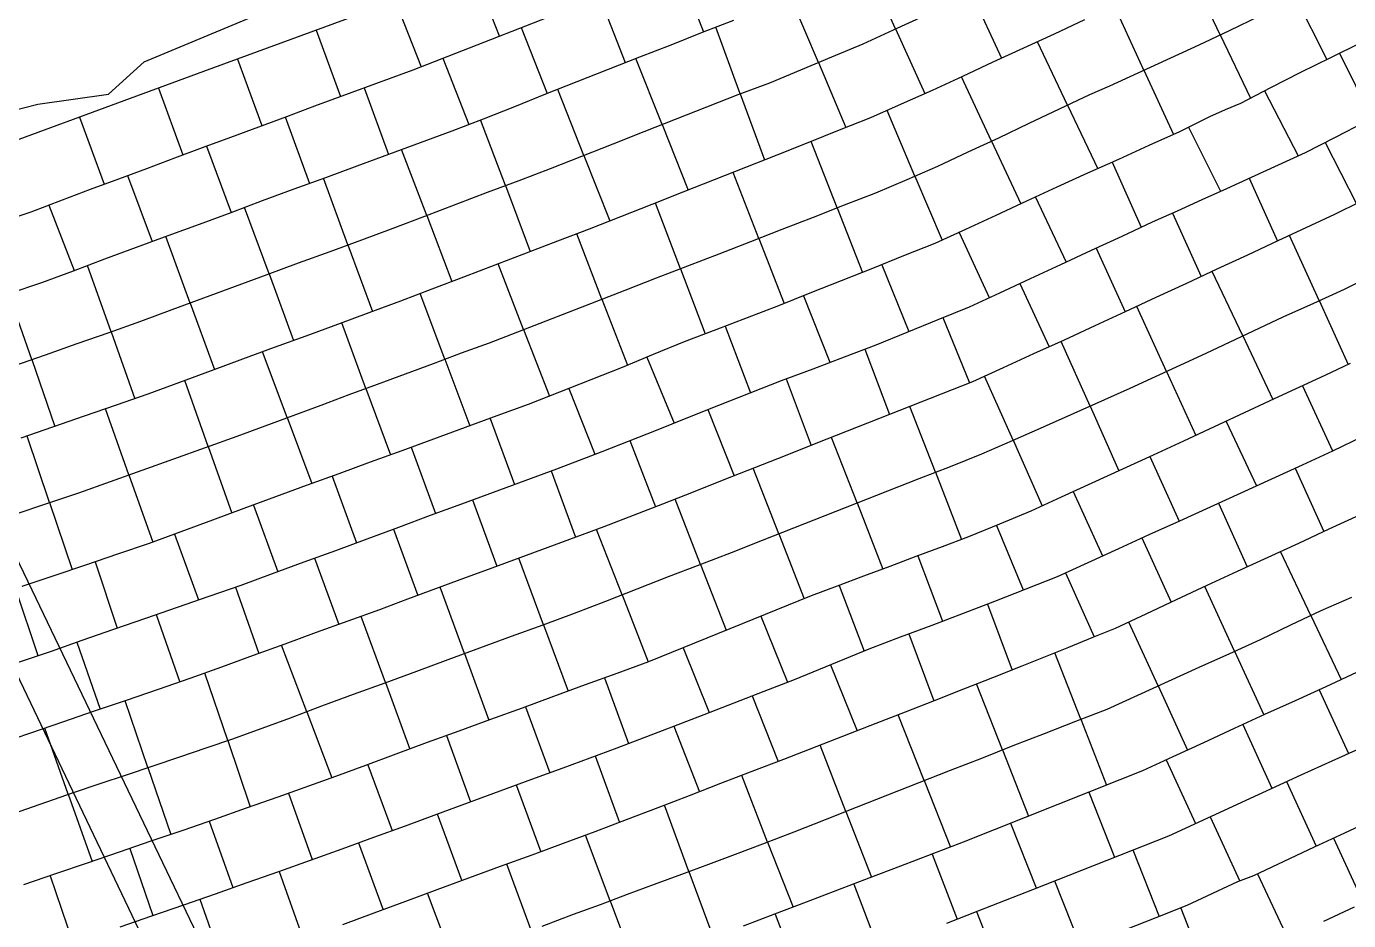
# Model space of a CAD drawing. Extents: x 720124 to 720679, y 1579628 to 1580856.
# Drawn here: x 720422.4 to 720501.1, y 1579978 to 1580031.1 of the extents above; entities that cross this region are included whole.
import ezdxf

# ---------------------------------------------------------------- set-up
doc = ezdxf.new("R2010")
doc.units = 0
doc.layers.add('10016_0502_PANTES', color=7, linetype='Continuous')
doc.layers.add('AGROCAD PLL', color=7, linetype='Continuous')
doc.layers.add('GT01-0010016-0502', color=30, linetype='Continuous', lineweight=25)

msp = doc.modelspace()

# ---------------------------------------------------------------- linework, layer by layer
at = {"layer": '10016_0502_PANTES'}
for points in [[(720472.028, 1579894.806), (720461.979, 1579915.288), (720459.435, 1579920.637), (720452.754, 1579934.684), (720450.035, 1579940.446), (720440.164, 1579961.362), (720422.782, 1579997.614), (720413.959, 1580015.893), (720411.556, 1580021.058), (720410.658, 1580022.99), (720411.56, 1580023.539), (720423.125, 1580026.498), (720427.325, 1580027.091), (720429.446, 1580029.016), (720435.871, 1580031.685), (720451.288, 1580036.663), (720455.62, 1580037.738), (720458.889, 1580040.161), (720471.068, 1580045.375), (720475.339, 1580046.366), (720477.38, 1580049.078), (720503.564, 1580061.287)], [(720375.592, 1580011.014), (720392.756, 1580016.539), (720406.527, 1580020.882), (720407.988, 1580021.366), (720408.215, 1580021.441), (720409.928, 1580017.604), (720424.761, 1579986.557), (720434.958, 1579965.213), (720439.727, 1579955.232), (720464.735, 1579902.02)]]:
    msp.add_lwpolyline(points, dxfattribs=at)
at = {"layer": 'AGROCAD PLL', "color": 3, "true_color": 0x00ff00}
for points in [[(720449.022, 1580034.459), (720450.558, 1580030.55)], [(720461.163, 1580034.716), (720462.703, 1580030.796)], [(720474.115, 1580030.966), (720472.385, 1580034.781)], [(720493.424, 1580030.622), (720491.623, 1580034.416)], [(720444.368, 1580032.631), (720445.904, 1580028.722)], [(720456.509, 1580032.888), (720458.049, 1580028.967)], [(720469.531, 1580028.97), (720467.904, 1580032.806)], [(720478.662, 1580033.046), (720480.419, 1580029.222)], [(720478.662, 1580033.046), (720480.419, 1580029.222)], [(720488.888, 1580028.518), (720487.136, 1580032.328)], [(720451.855, 1580031.06), (720453.399, 1580027.128)], [(720464.889, 1580027.116), (720463.433, 1580031.08)], [(720474.115, 1580030.966), (720475.857, 1580027.124)], [(720474.115, 1580030.966), (720475.857, 1580027.124)], [(720439.678, 1580030.898), (720441.125, 1580026.958)], [(720484.34, 1580026.442), (720482.551, 1580030.21)], [(720493.424, 1580030.622), (720495.214, 1580026.851)], [(720493.424, 1580030.622), (720495.214, 1580026.851)], [(720434.985, 1580029.175), (720436.435, 1580025.225)], [(720447.201, 1580029.231), (720448.748, 1580025.294)], [(720460.234, 1580025.29), (720458.682, 1580029.217)], [(720469.531, 1580028.97), (720471.168, 1580025.111)], [(720469.531, 1580028.97), (720471.168, 1580025.111)], [(720479.82, 1580024.304), (720478.033, 1580028.118)], [(720488.888, 1580028.518), (720490.647, 1580024.693)], [(720488.888, 1580028.518), (720490.647, 1580024.693)], [(720430.291, 1580027.451), (720431.749, 1580023.48)], [(720442.522, 1580027.47), (720443.973, 1580023.514)], [(720455.584, 1580023.452), (720454.032, 1580027.379)], [(720464.889, 1580027.116), (720466.335, 1580023.18)], [(720464.889, 1580027.116), (720466.335, 1580023.18)], [(720484.34, 1580026.442), (720486.135, 1580022.661)], [(720484.34, 1580026.442), (720486.135, 1580022.661)], [(720437.832, 1580025.738), (720439.281, 1580021.792)], [(720450.918, 1580021.656), (720449.45, 1580025.568)], [(720475.274, 1580022.224), (720473.618, 1580026.128)], [(720460.234, 1580025.29), (720461.779, 1580021.383)], [(720460.234, 1580025.29), (720461.779, 1580021.383)], [(720491.545, 1580025.123), (720493.44, 1580021.326)], [(720433.145, 1580023.996), (720434.615, 1580020.065)], [(720433.145, 1580023.996), (720434.615, 1580020.065)], [(720470.646, 1580020.334), (720469.107, 1580024.286)], [(720446.244, 1580019.88), (720444.749, 1580023.801)], [(720455.584, 1580023.452), (720457.126, 1580019.554)], [(720455.584, 1580023.452), (720457.126, 1580019.554)], [(720465.987, 1580018.52), (720464.461, 1580022.437)], [(720486.998, 1580023.045), (720488.719, 1580019.177)], [(720428.459, 1580022.252), (720429.923, 1580018.335)], [(720441.558, 1580018.138), (720440.106, 1580022.09)], [(720450.918, 1580021.656), (720452.391, 1580017.731)], [(720450.918, 1580021.656), (720452.391, 1580017.731)], [(720423.776, 1580020.499), (720425.289, 1580016.616)], [(720436.867, 1580016.407), (720435.406, 1580020.361)], [(720461.325, 1580016.712), (720459.837, 1580020.615)], [(720446.244, 1580019.88), (720447.741, 1580015.954)], [(720446.244, 1580019.88), (720447.741, 1580015.954)], [(720432.175, 1580014.679), (720430.723, 1580018.631)], [(720456.661, 1580014.91), (720455.159, 1580018.787)], [(720465.987, 1580018.52), (720467.493, 1580014.651)], [(720465.987, 1580018.52), (720467.493, 1580014.651)], [(720441.558, 1580018.138), (720443.015, 1580014.171)], [(720441.558, 1580018.138), (720443.015, 1580014.171)], [(720486.037, 1580017.937), (720487.774, 1580014.157)], [(720486.037, 1580017.937), (720487.774, 1580014.157)], [(720427.476, 1580012.97), (720426.075, 1580016.911)], [(720451.999, 1580013.104), (720450.488, 1580017.002)], [(720436.867, 1580016.407), (720438.329, 1580012.449)], [(720436.867, 1580016.407), (720438.329, 1580012.449)], [(720494.767, 1580012.72), (720492.947, 1580016.559)], [(720447.321, 1580011.339), (720445.863, 1580015.237)], [(720481.499, 1580015.837), (720483.252, 1580012.073)], [(720432.175, 1580014.679), (720433.628, 1580010.723)], [(720432.175, 1580014.679), (720433.628, 1580010.723)], [(720456.661, 1580014.91), (720458.181, 1580010.986)], [(720456.661, 1580014.91), (720458.181, 1580010.986)], [(720468.648, 1580015.107), (720470.211, 1580011.155)], [(720499.304, 1580014.821), (720501.024, 1580011.027)], [(720499.304, 1580014.821), (720501.024, 1580011.027)], [(720476.931, 1580013.808), (720478.512, 1580009.926)], [(720427.476, 1580012.97), (720428.89, 1580008.993)], [(720427.476, 1580012.97), (720428.89, 1580008.993)], [(720442.632, 1580009.601), (720441.2, 1580013.501)], [(720451.999, 1580013.104), (720453.534, 1580009.142)], [(720451.999, 1580013.104), (720453.534, 1580009.142)], [(720463.984, 1580013.305), (720465.503, 1580009.345)], [(720485.681, 1580008.544), (720483.967, 1580012.397)], [(720494.767, 1580012.72), (720496.556, 1580008.945)], [(720494.767, 1580012.72), (720496.556, 1580008.945)], [(720422.758, 1580011.314), (720424.138, 1580007.348)], [(720422.758, 1580011.314), (720424.138, 1580007.348)], [(720437.943, 1580007.866), (720436.482, 1580011.774)], [(720447.321, 1580011.339), (720448.802, 1580007.376)], [(720447.321, 1580011.339), (720448.802, 1580007.376)], [(720459.335, 1580011.466), (720460.965, 1580007.544)], [(720472.292, 1580011.942), (720473.753, 1580008.052)], [(720490.234, 1580010.61), (720491.972, 1580006.809)], [(720490.234, 1580010.61), (720491.972, 1580006.809)], [(720433.246, 1580006.152), (720431.853, 1580010.07)], [(720467.615, 1580010.175), (720469.101, 1580006.216)], [(720481.108, 1580006.521), (720479.416, 1580010.325)], [(720442.632, 1580009.601), (720444.082, 1580005.653)], [(720442.632, 1580009.601), (720444.082, 1580005.653)], [(720454.696, 1580009.601), (720456.242, 1580005.692)], [(720428.538, 1580004.467), (720427.144, 1580008.389)], [(720462.963, 1580008.341), (720464.52, 1580004.405)], [(720476.484, 1580004.621), (720474.964, 1580008.524)], [(720476.484, 1580004.621), (720474.964, 1580008.524)], [(720485.681, 1580008.544), (720487.387, 1580004.707)], [(720485.681, 1580008.544), (720487.387, 1580004.707)], [(720437.943, 1580007.866), (720439.408, 1580003.948)], [(720437.943, 1580007.866), (720439.408, 1580003.948)], [(720450.023, 1580007.824), (720451.466, 1580003.897)], [(720493.777, 1580007.644), (720495.572, 1580003.806)], [(720423.82, 1580002.813), (720422.489, 1580006.774)], [(720471.829, 1580002.797), (720470.311, 1580006.695)], [(720433.246, 1580006.152), (720434.652, 1580002.197)], [(720433.246, 1580006.152), (720434.652, 1580002.197)], [(720445.328, 1580006.106), (720446.771, 1580002.176)], [(720458.316, 1580006.497), (720459.85, 1580002.559)], [(720489.236, 1580005.552), (720490.987, 1580001.718)], [(720440.631, 1580004.39), (720442.062, 1580000.431)], [(720453.65, 1580004.701), (720455.096, 1580000.763)], [(720467.177, 1580000.963), (720465.66, 1580004.86)], [(720484.688, 1580003.473), (720486.425, 1579999.643)], [(720423.82, 1580002.813), (720425.158, 1579998.831)], [(720423.82, 1580002.813), (720425.158, 1579998.831)], [(720435.936, 1580002.67), (720437.392, 1579998.709)], [(720448.958, 1580002.973), (720450.406, 1579999.03)], [(720462.522, 1579999.139), (720461.013, 1580003.014)], [(720471.829, 1580002.797), (720473.36, 1579998.864)], [(720471.829, 1580002.797), (720473.36, 1579998.864)], [(720493.316, 1580002.785), (720495.033, 1579998.999)], [(720444.267, 1580001.242), (720445.716, 1579997.297)], [(720457.858, 1579997.338), (720456.345, 1580001.222)], [(720480.111, 1580001.463), (720481.706, 1579997.625)], [(720431.249, 1580000.93), (720432.683, 1579997.028)], [(720488.765, 1580000.713), (720490.514, 1579996.907)], [(720439.575, 1579999.515), (720441.022, 1579995.576)], [(720498.804, 1579996.108), (720497.002, 1579999.904)], [(720426.524, 1579999.295), (720427.847, 1579995.36)], [(720453.185, 1579995.559), (720451.724, 1579999.514)], [(720462.522, 1579999.139), (720464.045, 1579995.228)], [(720462.522, 1579999.139), (720464.045, 1579995.228)], [(720484.214, 1579998.644), (720485.932, 1579994.832)], [(720421.788, 1579997.692), (720423.123, 1579993.719)], [(720434.882, 1579997.789), (720436.253, 1579993.848)], [(720448.489, 1579993.841), (720447.041, 1579997.783)], [(720470.77, 1579997.894), (720472.244, 1579993.993)], [(720494.278, 1579993.982), (720492.506, 1579997.837)], [(720479.575, 1579996.78), (720481.052, 1579992.866)], [(720430.157, 1579996.155), (720431.557, 1579992.15)], [(720443.797, 1579992.114), (720442.349, 1579996.055)], [(720466.117, 1579996.067), (720467.702, 1579992.151)], [(720489.725, 1579991.917), (720487.98, 1579995.713)], [(720498.804, 1579996.108), (720500.614, 1579992.295)], [(720498.804, 1579996.108), (720500.614, 1579992.295)], [(720453.185, 1579995.559), (720454.645, 1579991.608)], [(720453.185, 1579995.559), (720454.645, 1579991.608)], [(720425.431, 1579994.521), (720426.827, 1579990.53)], [(720439.106, 1579990.385), (720437.6, 1579994.335)], [(720461.482, 1579994.19), (720463.041, 1579990.34)], [(720448.489, 1579993.841), (720449.942, 1579989.888)], [(720448.489, 1579993.841), (720449.942, 1579989.888)], [(720485.137, 1579989.934), (720483.597, 1579993.886)], [(720494.278, 1579993.982), (720496.018, 1579990.196)], [(720494.278, 1579993.982), (720496.018, 1579990.196)], [(720434.41, 1579988.667), (720433.047, 1579992.678)], [(720470.246, 1579993.179), (720471.845, 1579989.254)], [(720443.797, 1579992.114), (720445.246, 1579988.17)], [(720443.797, 1579992.114), (720445.246, 1579988.17)], [(720456.814, 1579992.401), (720458.234, 1579988.495)], [(720480.478, 1579988.117), (720478.937, 1579992.037)], [(720489.725, 1579991.917), (720491.475, 1579988.108)], [(720489.725, 1579991.917), (720491.475, 1579988.108)], [(720499.305, 1579991.696), (720501.046, 1579987.906)], [(720429.671, 1579987.075), (720428.322, 1579991.041)], [(720465.599, 1579991.334), (720467.13, 1579987.418)], [(720439.106, 1579990.385), (720440.604, 1579986.457)], [(720439.106, 1579990.385), (720440.604, 1579986.457)], [(720452.121, 1579990.678), (720453.568, 1579986.761)], [(720475.824, 1579986.291), (720474.277, 1579990.203)], [(720424.932, 1579985.479), (720423.545, 1579989.408)], [(720460.94, 1579989.52), (720462.461, 1579985.627)], [(720485.137, 1579989.934), (720486.658, 1579986.028)], [(720485.137, 1579989.934), (720486.658, 1579986.028)], [(720494.757, 1579989.617), (720496.496, 1579985.835)], [(720434.41, 1579988.667), (720435.748, 1579984.732)], [(720434.41, 1579988.667), (720435.748, 1579984.732)], [(720447.423, 1579988.965), (720448.85, 1579985.04)], [(720456.259, 1579987.761), (720457.712, 1579983.811)], [(720471.169, 1579984.465), (720469.639, 1579988.394)], [(720480.478, 1579988.117), (720482.026, 1579984.182)], [(720480.478, 1579988.117), (720482.026, 1579984.182)], [(720429.671, 1579987.075), (720431.028, 1579983.082)], [(720429.671, 1579987.075), (720431.028, 1579983.082)], [(720442.732, 1579987.235), (720444.194, 1579983.331)], [(720490.214, 1579987.529), (720491.954, 1579983.744)], [(720466.514, 1579982.641), (720464.974, 1579986.596)], [(720475.824, 1579986.291), (720477.385, 1579982.344)], [(720475.824, 1579986.291), (720477.385, 1579982.344)], [(720497.363, 1579986.234), (720499.129, 1579982.399)], [(720424.932, 1579985.479), (720426.342, 1579981.484)], [(720424.932, 1579985.479), (720426.342, 1579981.484)], [(720438.027, 1579985.542), (720439.429, 1579981.594)], [(720451.568, 1579986.031), (720453.033, 1579982.065)], [(720485.6, 1579985.607), (720487.14, 1579981.742)], [(720461.829, 1579980.893), (720460.382, 1579984.829)], [(720433.312, 1579983.878), (720434.709, 1579979.93)], [(720446.872, 1579984.315), (720448.331, 1579980.344)], [(720471.169, 1579984.465), (720472.693, 1579980.553)], [(720471.169, 1579984.465), (720472.693, 1579980.553)], [(720492.821, 1579984.143), (720494.58, 1579980.323)], [(720457.145, 1579979.145), (720455.685, 1579983.042)], [(720428.584, 1579982.252), (720429.952, 1579978.275)], [(720442.177, 1579982.595), (720443.646, 1579978.619)], [(720466.514, 1579982.641), (720468.022, 1579978.768)], [(720466.514, 1579982.641), (720468.022, 1579978.768)], [(720500.163, 1579982.874), (720501.921, 1579979.05)], [(720437.474, 1579980.898), (720438.884, 1579976.933)], [(720452.457, 1579977.405), (720451.008, 1579981.329)], [(720461.829, 1579980.893), (720463.27, 1579976.977)], [(720461.829, 1579980.893), (720463.27, 1579976.977)], [(720495.636, 1579980.752), (720497.432, 1579976.917)], [(720423.854, 1579980.633), (720425.21, 1579976.665)], [(720471.63, 1579980.145), (720473.127, 1579976.241)], [(720483.577, 1579980.338), (720485.131, 1579976.395)], [(720432.757, 1579979.241), (720434.131, 1579975.311)], [(720447.769, 1579975.668), (720446.295, 1579979.595)], [(720457.145, 1579979.145), (720458.614, 1579975.224)], [(720457.145, 1579979.145), (720458.614, 1579975.224)], [(720466.959, 1579978.362), (720468.464, 1579974.414)], [(720478.921, 1579978.515), (720480.478, 1579974.576)], [(720491.071, 1579978.717), (720492.614, 1579974.815)]]:
    msp.add_lwpolyline(points, dxfattribs=at)
at = {"layer": 'AGROCAD PLL', "color": 5, "true_color": 0x0000ff}
for points in [[(720497.911, 1580032.827), (720499.757, 1580029.151)], [(720497.911, 1580032.827), (720499.757, 1580029.151)], [(720479.82, 1580024.304), (720481.569, 1580020.571)], [(720479.82, 1580024.304), (720481.569, 1580020.571)], [(720499.655, 1580024.223), (720501.519, 1580020.577)], [(720475.274, 1580022.224), (720476.892, 1580018.41)], [(720475.274, 1580022.224), (720476.892, 1580018.41)], [(720495.133, 1580022.091), (720496.823, 1580018.354)], [(720470.646, 1580020.334), (720472.143, 1580016.489)], [(720470.646, 1580020.334), (720472.143, 1580016.489)], [(720490.579, 1580020.027), (720492.287, 1580016.25)], [(720461.325, 1580016.712), (720462.797, 1580012.851)], [(720461.325, 1580016.712), (720462.797, 1580012.851)], [(720422.758, 1580011.314), (720421.396, 1580015.231)], [(720497.868, 1580004.853), (720499.591, 1580001.104)], [(720467.177, 1580000.963), (720468.68, 1579997.104)], [(720467.177, 1580000.963), (720468.68, 1579997.104)], [(720475.451, 1579999.651), (720476.917, 1579995.772)], [(720480.955, 1579983.756), (720482.488, 1579979.909)], [(720476.301, 1579981.928), (720477.783, 1579978.065)]]:
    msp.add_lwpolyline(points, dxfattribs=at)
at = {"layer": 'AGROCAD PLL', "color": 1, "true_color": 0xff0000}
for points in [[(720500.519, 1580029.528), (720502.441, 1580025.654)], [(720496.05, 1580027.287), (720498.059, 1580023.43)], [(720425.597, 1580025.728), (720427.063, 1580021.736)], [(720482.445, 1580020.979), (720484.257, 1580017.11)], [(720477.908, 1580018.877), (720479.692, 1580014.997)], [(720499.304, 1580014.821), (720497.548, 1580018.694)], [(720473.296, 1580016.95), (720474.9, 1580012.976)], [(720490.234, 1580010.61), (720488.465, 1580014.478)], [(720498.308, 1580009.758), (720500.092, 1580005.892)], [(720481.108, 1580006.521), (720482.84, 1580002.628)], [(720481.108, 1580006.521), (720482.84, 1580002.628)], [(720428.538, 1580004.467), (720429.964, 1580000.458)], [(720428.538, 1580004.467), (720429.964, 1580000.458)], [(720476.484, 1580004.621), (720478.042, 1580000.622)], [(720476.484, 1580004.621), (720478.042, 1580000.622)], [(720457.858, 1579997.338), (720459.41, 1579993.351)], [(720457.858, 1579997.338), (720459.41, 1579993.352)], [(720457.858, 1579997.338), (720459.41, 1579993.351)], [(720457.858, 1579997.338), (720459.41, 1579993.352)], [(720474.898, 1579995.01), (720476.392, 1579991.031)], [(720488.229, 1579982.171), (720489.789, 1579978.21)]]:
    msp.add_lwpolyline(points, dxfattribs=at)
at = {"layer": 'GT01-0010016-0502'}
for points in [[(720562.965, 1580094.479), (720554.573, 1580088.855), (720546.005, 1580083.504), (720537.437, 1580078.153), (720528.701, 1580073.081), (720519.964, 1580068.008), (720511.07, 1580063.219), (720502.175, 1580058.431), (720493.131, 1580053.931), (720484.086, 1580049.431), (720474.902, 1580045.224), (720465.717, 1580041.017), (720454.835, 1580036.743), (720443.952, 1580032.468), (720432.977, 1580028.437), (720422.001, 1580024.407), (720410.938, 1580020.624), (720399.875, 1580016.841), (720388.73, 1580013.306), (720377.585, 1580009.771), (720366.485, 1580006.523), (720355.385, 1580003.274)], [(720420.828, 1580019.468), (720422.733, 1580020.093), (720424.594, 1580020.818), (720426.261, 1580021.441), (720427.928, 1580022.053), (720429.596, 1580022.677), (720431.263, 1580023.3), (720432.92, 1580023.912), (720434.587, 1580024.536), (720436.255, 1580025.159), (720437.922, 1580025.771), (720439.589, 1580026.395), (720445.444, 1580028.541), (720456.402, 1580032.846)], [(720421.769, 1580002.123), (720423.662, 1580002.76), (720425.556, 1580003.396), (720427.439, 1580004.077), (720429.322, 1580004.746), (720431.205, 1580005.416), (720433.087, 1580006.096), (720434.97, 1580006.766), (720436.638, 1580007.378), (720438.305, 1580008.001), (720439.973, 1580008.614), (720441.64, 1580009.237), (720443.307, 1580009.849), (720444.975, 1580010.473), (720446.642, 1580011.085), (720448.31, 1580011.708), (720449.977, 1580012.32), (720458.044, 1580015.446), (720459.905, 1580016.171), (720461.776, 1580016.884), (720463.637, 1580017.609), (720465.509, 1580018.334), (720467.369, 1580019.058), (720469.23, 1580019.783), (720471.091, 1580020.508), (720472.952, 1580021.232), (720474.801, 1580022.023), (720476.64, 1580022.803), (720478.445, 1580023.66), (720480.251, 1580024.506), (720482.057, 1580025.363), (720483.873, 1580026.22), (720485.679, 1580027.077), (720486.861, 1580027.585), (720492.161, 1580030.023), (720493.966, 1580030.88), (720495.772, 1580031.748)], [(720421.469, 1580015.257), (720423.352, 1580015.904), (720425.235, 1580016.596), (720427.107, 1580017.298), (720428.989, 1580017.99), (720430.861, 1580018.682), (720432.733, 1580019.373), (720434.616, 1580020.065), (720436.487, 1580020.767), (720438.359, 1580021.459), (720440.242, 1580022.14), (720442.114, 1580022.831), (720443.996, 1580023.523), (720445.868, 1580024.214), (720447.751, 1580024.906), (720449.612, 1580025.631), (720451.472, 1580026.366), (720453.333, 1580027.102), (720455.194, 1580027.838), (720457.054, 1580028.574), (720458.915, 1580029.309), (720460.776, 1580030.034), (720462.636, 1580030.77), (720464.497, 1580031.494)], [(720421.691, 1580010.943), (720423.585, 1580011.601), (720425.467, 1580012.271), (720427.361, 1580012.929), (720429.244, 1580013.599), (720431.116, 1580014.29), (720432.998, 1580014.982), (720434.87, 1580015.674), (720436.753, 1580016.365), (720438.625, 1580017.057), (720440.496, 1580017.748), (720442.379, 1580018.44), (720444.251, 1580019.132), (720446.123, 1580019.834), (720447.994, 1580020.548), (720449.866, 1580021.262), (720451.738, 1580021.964), (720453.599, 1580022.678), (720455.459, 1580023.402), (720457.32, 1580024.138), (720459.181, 1580024.874), (720461.041, 1580025.61), (720462.902, 1580026.345), (720464.763, 1580027.07), (720466.645, 1580027.762), (720468.495, 1580028.53), (720470.333, 1580029.31), (720472.183, 1580030.079), (720474, 1580030.914), (720475.816, 1580031.738)], [(720485.359, 1580031.501), (720483.542, 1580030.666), (720481.726, 1580029.831), (720479.909, 1580028.985), (720478.104, 1580028.15), (720476.287, 1580027.315), (720474.459, 1580026.502), (720472.632, 1580025.689), (720470.771, 1580024.954), (720468.911, 1580024.207), (720467.061, 1580023.471), (720465.2, 1580022.725), (720463.339, 1580022), (720461.479, 1580021.264), (720459.618, 1580020.528), (720457.757, 1580019.804), (720455.897, 1580019.068), (720454.025, 1580018.354), (720452.153, 1580017.641), (720450.293, 1580016.927), (720448.421, 1580016.213), (720446.549, 1580015.5), (720444.689, 1580014.786), (720442.806, 1580014.094), (720440.934, 1580013.403), (720439.051, 1580012.711), (720437.18, 1580012.031), (720435.297, 1580011.339), (720433.425, 1580010.648), (720431.542, 1580009.956), (720429.671, 1580009.264), (720427.777, 1580008.606), (720425.883, 1580007.958), (720424, 1580007.3), (720422.106, 1580006.641)], [(720501.776, 1580030.151), (720499.981, 1580029.261), (720498.187, 1580028.382), (720496.403, 1580027.47), (720494.63, 1580026.547), (720493.716, 1580026.152), (720492.792, 1580025.745), (720491.008, 1580024.855), (720489.181, 1580024.031), (720487.364, 1580023.207), (720485.536, 1580022.395), (720483.709, 1580021.571), (720481.903, 1580020.725), (720480.087, 1580019.89), (720478.27, 1580019.044), (720476.453, 1580018.209), (720474.593, 1580017.473), (720472.743, 1580016.726), (720470.882, 1580015.991), (720469.022, 1580015.255), (720467.161, 1580014.519), (720465.289, 1580013.805), (720463.429, 1580013.092), (720461.557, 1580012.378), (720459.707, 1580011.62), (720457.858, 1580010.852), (720455.997, 1580010.116), (720454.136, 1580009.38), (720452.276, 1580008.644), (720450.404, 1580007.964), (720448.521, 1580007.272), (720446.649, 1580006.592), (720444.767, 1580005.9), (720442.884, 1580005.22), (720441.012, 1580004.528), (720439.129, 1580003.847), (720437.258, 1580003.156), (720435.375, 1580002.464), (720433.503, 1580001.773), (720431.631, 1580001.07), (720429.749, 1580000.378), (720427.855, 1579999.742), (720425.961, 1579999.106), (720424.067, 1579998.458), (720422.173, 1579997.822)], [(720421.975, 1579993.327), (720423.869, 1579993.974), (720425.752, 1579994.633), (720427.646, 1579995.291), (720429.54, 1579995.939), (720431.423, 1579996.597), (720433.316, 1579997.245), (720435.21, 1579997.903), (720437.082, 1579998.595), (720438.954, 1579999.286), (720440.836, 1579999.978), (720442.708, 1580000.67), (720444.591, 1580001.361), (720446.463, 1580002.064), (720448.334, 1580002.744), (720450.217, 1580003.436), (720452.089, 1580004.127), (720453.972, 1580004.819), (720455.327, 1580005.34), (720456.682, 1580005.861), (720459.909, 1580007.118), (720461.759, 1580007.865), (720463.619, 1580008.6), (720465.48, 1580009.336), (720467.341, 1580010.072), (720469.212, 1580010.774), (720471.084, 1580011.488), (720472.956, 1580012.191), (720474.805, 1580012.937), (720476.655, 1580013.695), (720478.516, 1580014.453), (720480.321, 1580015.288), (720482.138, 1580016.134), (720483.954, 1580016.969), (720485.771, 1580017.815), (720487.588, 1580018.65), (720489.404, 1580019.496), (720490.877, 1580020.162), (720492.339, 1580020.828), (720493.811, 1580021.493), (720495.284, 1580022.159), (720498.487, 1580023.626), (720500.271, 1580024.538), (720502.044, 1580025.45)], [(720501.751, 1580020.689), (720500.214, 1580019.945), (720496.85, 1580018.366), (720495.034, 1580017.52), (720493.217, 1580016.685), (720491.411, 1580015.839), (720489.595, 1580015.004), (720487.778, 1580014.158), (720485.962, 1580013.323), (720484.145, 1580012.477), (720482.328, 1580011.654), (720480.512, 1580010.819), (720478.684, 1580009.995), (720476.824, 1580009.259), (720474.963, 1580008.523), (720473.102, 1580007.799), (720471.242, 1580007.063), (720469.381, 1580006.327), (720467.563, 1580005.603), (720465.735, 1580004.889), (720463.917, 1580004.165), (720462.089, 1580003.441), (720460.261, 1580002.716), (720456.776, 1580001.38), (720455.108, 1580000.768), (720453.441, 1580000.155), (720451.773, 1579999.532), (720450.106, 1579998.92), (720448.438, 1579998.296), (720446.771, 1579997.684), (720445.103, 1579997.072), (720443.436, 1579996.448), (720441.553, 1579995.768), (720439.671, 1579995.087), (720437.799, 1579994.407), (720435.916, 1579993.726), (720434.033, 1579993.035), (720432.151, 1579992.354), (720430.268, 1579991.707), (720428.374, 1579991.059), (720426.48, 1579990.412), (720424.586, 1579989.764), (720422.692, 1579989.117), (720420.809, 1579988.469)], [(720420.59, 1579983.963), (720422.473, 1579984.61), (720425.238, 1579985.587), (720426.82, 1579986.121), (720428.402, 1579986.644), (720429.973, 1579987.178), (720431.555, 1579987.701), (720433.137, 1579988.235), (720434.708, 1579988.769), (720438.14, 1579990.016), (720440.011, 1579990.73), (720441.894, 1579991.422), (720443.766, 1579992.102), (720445.648, 1579992.794), (720447.52, 1579993.485), (720449.403, 1579994.177), (720451.275, 1579994.868), (720453.157, 1579995.549), (720455.029, 1579996.241), (720456.901, 1579996.965), (720458.762, 1579997.69), (720460.622, 1579998.415), (720462.494, 1579999.128), (720464.355, 1579999.853), (720466.215, 1580000.589), (720468.076, 1580001.313), (720469.937, 1580002.049), (720471.797, 1580002.785), (720473.658, 1580003.509), (720475.519, 1580004.245), (720477.379, 1580004.97), (720479.24, 1580005.706), (720481.079, 1580006.508), (720482.906, 1580007.32), (720484.734, 1580008.122), (720486.561, 1580008.935), (720488.066, 1580009.624), (720489.582, 1580010.312), (720491.087, 1580011), (720492.592, 1580011.689), (720497.16, 1580013.854), (720498.987, 1580014.678), (720500.804, 1580015.501), (720502.598, 1580016.403)], [(720501.156, 1580011.089), (720499.651, 1580010.378), (720498.135, 1580009.679), (720496.631, 1580008.98), (720493.062, 1580007.31), (720491.246, 1580006.475), (720489.429, 1580005.64), (720487.602, 1580004.805), (720485.785, 1580003.97), (720483.968, 1580003.147), (720482.152, 1580002.312), (720480.302, 1580001.543), (720478.453, 1580000.774), (720476.893, 1580000.196), (720475.333, 1579999.607), (720473.773, 1579999.017), (720472.213, 1579998.439), (720470.654, 1579997.85), (720469.094, 1579997.272), (720459.426, 1579993.358), (720457.543, 1579992.666), (720455.671, 1579991.985), (720453.788, 1579991.294), (720451.917, 1579990.602), (720450.034, 1579989.922), (720448.151, 1579989.23), (720446.279, 1579988.55), (720444.397, 1579987.858), (720442.611, 1579987.189), (720440.814, 1579986.532), (720437.393, 1579985.317), (720435.51, 1579984.648), (720433.627, 1579983.989), (720431.734, 1579983.32), (720429.84, 1579982.683), (720427.957, 1579982.036), (720426.063, 1579981.388), (720424.169, 1579980.741), (720422.275, 1579980.093)], [(720428.007, 1579977.61), (720429.9, 1579978.257), (720431.794, 1579978.905), (720433.677, 1579979.563), (720435.56, 1579980.233), (720437.454, 1579980.891), (720439.336, 1579981.561), (720441.219, 1579982.241), (720443.091, 1579982.933), (720444.974, 1579983.613), (720446.846, 1579984.305), (720448.728, 1579984.997), (720450.611, 1579985.677), (720452.483, 1579986.369), (720454.365, 1579987.049), (720455.957, 1579987.65), (720457.56, 1579988.239), (720460.938, 1579989.52), (720462.734, 1579990.222), (720464.52, 1579990.912), (720466.316, 1579991.614), (720468.101, 1579992.305), (720472.543, 1579994.115), (720474.414, 1579994.829), (720476.286, 1579995.531), (720478.158, 1579996.245), (720480.019, 1579996.948), (720481.879, 1579997.694), (720483.74, 1579998.43), (720485.567, 1579999.254), (720487.384, 1580000.078), (720489.201, 1580000.913), (720491.028, 1580001.737), (720492.845, 1580002.572), (720494.662, 1580003.396), (720496.489, 1580004.22), (720498.306, 1580005.055), (720500.111, 1580005.9), (720501.917, 1580006.757)], [(720501.699, 1580002.074), (720499.883, 1580001.239), (720498.066, 1580000.393), (720496.249, 1579999.558), (720494.433, 1579998.723), (720492.616, 1579997.888), (720490.8, 1579997.042), (720488.994, 1579996.185), (720487.178, 1579995.339), (720485.79, 1579994.774), (720484.403, 1579994.208), (720483.016, 1579993.654), (720481.618, 1579993.088), (720479.886, 1579992.409), (720478.154, 1579991.73), (720476.412, 1579991.039), (720474.68, 1579990.36), (720472.938, 1579989.681), (720467.453, 1579987.541), (720465.581, 1579986.827), (720463.709, 1579986.113), (720461.849, 1579985.389), (720459.977, 1579984.675), (720458.105, 1579983.961), (720456.244, 1579983.248), (720454.362, 1579982.556), (720452.49, 1579981.865), (720450.607, 1579981.184), (720448.735, 1579980.492), (720446.853, 1579979.801), (720444.981, 1579979.109), (720443.098, 1579978.418), (720441.227, 1579977.726)], [(720453.099, 1579977.642), (720454.971, 1579978.345), (720456.585, 1579978.935), (720458.187, 1579979.535), (720459.79, 1579980.136), (720461.404, 1579980.737), (720463.007, 1579981.326), (720464.61, 1579981.927), (720466.223, 1579982.528), (720468.084, 1579983.252), (720469.945, 1579983.988), (720471.805, 1579984.713), (720473.666, 1579985.448), (720475.527, 1579986.173), (720477.387, 1579986.909), (720479.248, 1579987.634), (720481.12, 1579988.369), (720482.98, 1579989.094), (720484.841, 1579989.819), (720486.702, 1579990.543), (720488.529, 1579991.367), (720490.346, 1579992.202), (720492.163, 1579993.026), (720493.99, 1579993.85), (720495.807, 1579994.685), (720497.612, 1579995.542), (720499.418, 1579996.399), (720501.246, 1579997.201)], [(720501.523, 1579992.71), (720499.695, 1579991.875), (720497.879, 1579991.04), (720496.062, 1579990.216), (720494.245, 1579989.381), (720492.429, 1579988.546), (720490.612, 1579987.711), (720488.795, 1579986.876), (720487.451, 1579986.345), (720478.137, 1579982.633), (720476.277, 1579981.919), (720474.405, 1579981.205), (720472.533, 1579980.492), (720470.672, 1579979.778), (720468.801, 1579979.064), (720466.929, 1579978.351), (720465.057, 1579977.648)], [(720477.165, 1579977.821), (720479.026, 1579978.557), (720480.65, 1579979.191), (720482.274, 1579979.825), (720490.37, 1579983.015), (720498.241, 1579986.639), (720500.069, 1579987.463), (720501.885, 1579988.287)], [(720502.635, 1579984.01), (720500.819, 1579983.175), (720499.002, 1579982.34), (720497.196, 1579981.483), (720495.391, 1579980.638), (720494.455, 1579980.275), (720491.445, 1579978.865), (720489.585, 1579978.13), (720487.724, 1579977.405)], [(720499.591, 1579977.941), (720501.397, 1579978.798)]]:
    msp.add_lwpolyline(points, dxfattribs=at)

doc.saveas('drawing.dxf')
